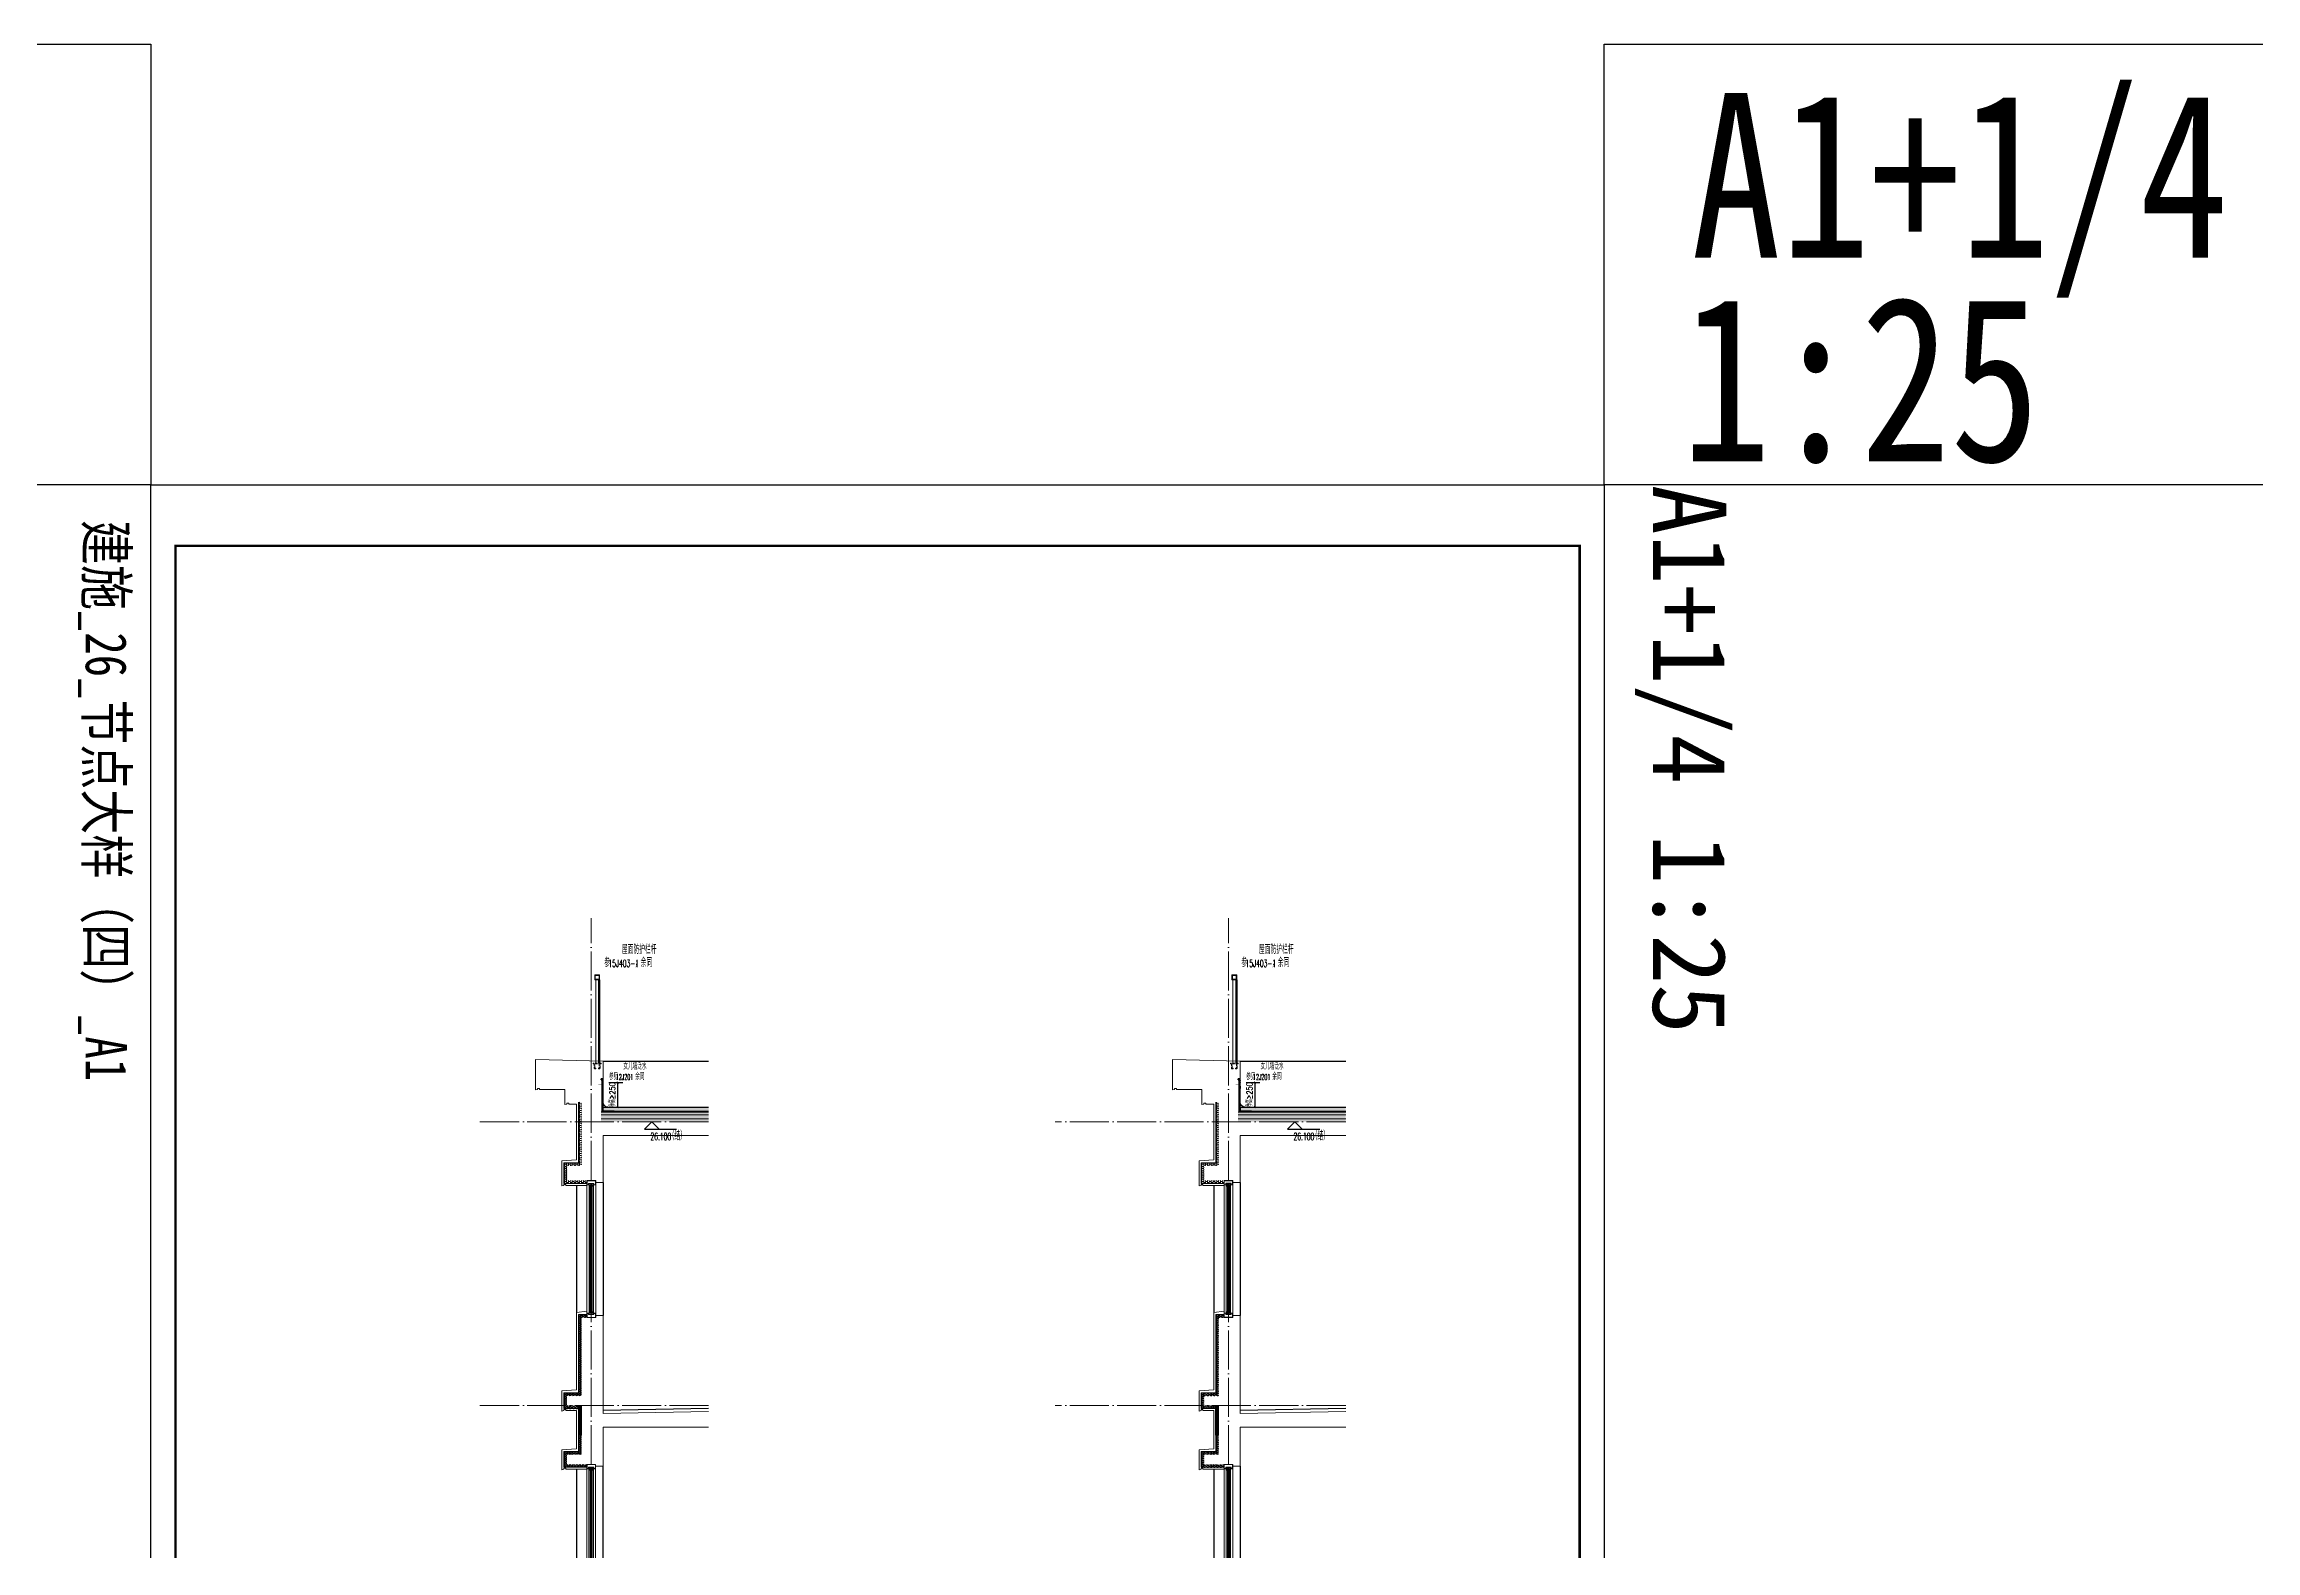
# Model space of a CAD drawing. Extents: x 27938 to 983267, y -209821 to 1628073.
# Drawn here: x 868040 to 890640, y -158326 to -142935 of the extents above; entities that cross this region are included whole.
import ezdxf
from ezdxf.xclip import XClip

# ---------------------------------------------------------------- set-up
doc = ezdxf.new("R2010")
doc.units = 0
doc.header["$LTSCALE"] = 1000
doc.header["$MEASUREMENT"] = 0
doc.header["$XCLIPFRAME"] = 0
doc.linetypes.add('DASH', pattern=[0.35, 0.25, -0.1])
doc.linetypes.add('DOTE', pattern=[2.42, 2, -0.2, 0.02, -0.2])
for name, color, linetype in [('3-屋面构造层', 157, 'Continuous'), ('DIM_ELEV', 3, 'Continuous'), ('DIM_IDEN', 67, 'Continuous'), ('PUB_TEXT', 4, 'Continuous'), ('Stair-栏杆', 142, 'Continuous'), ('SURFACE', 6, 'Continuous'), ('图框', 140, 'Continuous'), ('导图字', 7, 'Continuous'), ('看线', 251, 'Continuous'), ('立面-看线', 251, 'Continuous')]:
    doc.layers.add(name, color=color, linetype=linetype)
for name, color, linetype, lineweight in [('DOTE', 19, 'DOTE', 9), ('PUB_HATCH', 8, 'Continuous', 9), ('S_WINDOW', 144, 'Continuous', 15), ('WALL', 9, 'Continuous', 40), ('内粉刷', 37, 'Continuous', 9), ('立面-栏杆', 105, 'Continuous', 15), ('细细', 250, 'Continuous', 0)]:
    doc.layers.add(name, color=color, linetype=linetype, lineweight=lineweight)
doc.layers.add('yichutu', color=7, linetype='Continuous', true_color=0xffffff, plot=False)
doc.styles.add('_TCH_DIM', font='SIMPLEX.shx', dxfattribs={"width": 0.7, "bigfont": 'GBCBIG.shx'})
doc.styles.add('_TCH_DIM_T3', font='SIMPLEX.shx', dxfattribs={"width": 0.494118, "bigfont": 'GBCBIG.shx'})
doc.styles.add('_TCH_LABEL', font='')
doc.styles.add('黑体', font='')
doc.styles.get('_TCH_LABEL').set_extended_font_data('SimHei')
doc.styles.get('黑体').set_extended_font_data('SimHei')
doc.dimstyles.new('_TCH_ARCH&&20', dxfattribs={"dimtxt": 59.5, "dimasz": 20, "dimexe": 50, "dimexo": 60, "dimgap": 25.25, "dimtad": 1, "dimdec": 0, "dimzin": 0, "dimdsep": 46, "dimtxsty": '_TCH_DIM_T3', "dimblk": 'ARCHTICK', "dimcen": 0.09, "dimclrt": 7, "dimazin": 2, "dimtfac": 1, "dimtdec": 0, "dimtix": 1, "dimtmove": 2, "dimatfit": 3, "dimfxl": 1, "dimtolj": 1, "dimtzin": 0, "dimarcsym": 0})
pattern_1 = [(0, (-811253.24, -385446.952), (16.66875, 9.623705), [11.1125, -22.225]), (120, (-811253.24, -385446.952), (-16.66874801, 9.62370845), [11.1125, -22.225]), (60, (-811253.24, -385446.952), (1.99e-06, 19.24741345), [-22.225, 11.1125])]
pattern_2 = [(315, (-218910.2607, -140541.0897), (-1.767766953, -1.767766953), []), (315, (-218909.0822, -140541.0897), (-1.767766953, -1.767766953), [])]
pattern_3 = [(315, (-218910.2607, -141979.3279), (-1.767766953, -1.767766953), []), (315, (-218909.0822, -141979.3279), (-1.767766953, -1.767766953), [])]
pattern_4 = [(0, (-842387.135, -427903.902), (16.66875, 9.623705), [11.1125, -22.225]), (120, (-842387.135, -427903.902), (-16.66874801, 9.62370845), [11.1125, -22.225]), (60, (-842387.135, -427903.902), (1.99e-06, 19.24741345), [-22.225, 11.1125])]
pattern_5 = [(0, (-805634.686, -385446.952), (16.66875, 9.623705), [11.1125, -22.225]), (120, (-805634.686, -385446.952), (-16.66874801, 9.62370845), [11.1125, -22.225]), (60, (-805634.686, -385446.952), (1.99e-06, 19.24741345), [-22.225, 11.1125])]

# ---------------------------------------------------------------- blocks, each defined once
blk = doc.blocks.new('_ArchTick')
at = {"color": 0, "linetype": 'ByBlock', "const_width": 0.4}
blk.add_lwpolyline([(-0.5, -0.5), (0.5, 0.5)], dxfattribs=at)
blk = doc.blocks.new('*D202')
at = {"layer": 'Defpoints', "color": 0, "transparency": 16777216}
for p in [(873751, -153543), (873903, -153543), (873751, -153793)]:
    blk.add_point(p, dxfattribs=at)
at = {"layer": 'DIM_IDEN', "color": 0, "lineweight": -2, "transparency": 16777216}
for p, q in [((873811, -153543), (873953, -153543)), ((873903, -153793), (873903, -153543)), ((873811, -153793), (873953, -153793))]:
    blk.add_line(p, q, dxfattribs=at)
at = {"layer": 'DIM_IDEN', "color": 0, "lineweight": -2, "transparency": 16777216, "xscale": 20, "yscale": 20, "zscale": 20}
for p, rotation in [((873903, -153543), 90), ((873903, -153793), 270)]:
    blk.add_blockref('_ArchTick', p, dxfattribs=dict(at, rotation=rotation))
at = {"layer": 'DIM_IDEN', "color": 7, "transparency": 16777216, "insert": (873846, -153668), "char_height": 59.5, "attachment_point": 5, "rotation": 90, "style": '_TCH_DIM_T3'}
blk.add_mtext('\\A1;{\\W0.70588;净高≥250}', dxfattribs=at)
blk = doc.blocks.new('A$C05102146')
at = {"layer": 'PUB_TEXT', "style": '_TCH_DIM'}
for s, height, width, p in [('屋面防护栏杆', 84.4, 0.7, (227, 216)), ('参', 84.4, 0.7, (47, 81)), ('15J403-1', 74.4, 0.494118, (90, 81)), ('，余同', 84.4, 0.7, (360, 81))]:
    blk.add_text(s, height=height, dxfattribs=dict(at, width=width)).set_placement(p)
blk = doc.blocks.new('A$C40486AD2')
at = {"layer": 'PUB_TEXT', "style": '_TCH_DIM'}
for s, height, width, p in [('参见', 67.5, 0.7, (108, 8)), ('12J201', 59.5, 0.494118, (177, 8)), ('女儿墙泛水', 67.5, 0.7, (255, 115)), ('，余同', 67.5, 0.7, (328, 8))]:
    blk.add_text(s, height=height, dxfattribs=dict(at, width=width)).set_placement(p)
blk = doc.blocks.new('FGHFG4334GDFGDFFGGGGGGDFG4G')
at = {"layer": 'SURFACE', "const_width": 2.25}
for points in [[(47, 0), (0, 0)], [(47, -28), (0, -28)]]:
    blk.add_lwpolyline(points, dxfattribs=at)
at = {"layer": 'SURFACE', "const_width": 1.5}
blk.add_lwpolyline([(47, 17, -1), (47, 5), (47, -7, -1), (47, -19), (47, -37), (53, -48), (53, -73)], format="xyb", dxfattribs=at)
blk = doc.blocks.new('FGDGDGD')
at = {"layer": '3-屋面构造层'}
h = blk.add_hatch(dxfattribs=at)
h.set_pattern_fill('隔热材料01', color=256, scale=7.692308, style=0)
h.set_pattern_definition([(270, (9.5186, 433.228), (3.846153863, -7e-16), [0.385980771, -3.460173092]), (270, (6.637, 433.228), (3.846153863, -7e-16), [0.385980771, -3.460173092]), (90, (8.5996, 430.618), (-3.846153863, 2e-16), [0.385980771, -3.460173092]), (90, (7.556, 430.618), (-3.846153863, 2e-16), [0.385980771, -3.460173092]), (180, (10.002, 430), (-5e-16, -3.846153863), [3.848019248, 0.001865385]), (135, (8.9282, 430.193), (2e-16, 3.846144175), [0.328307694, -5.110980792]), (116.56505, (12.5422, 430.4251), (8.6793e-06, 3.8461487416), [0.215769232, -8.384500037]), (116.56505, (8.696, 430.4251), (8.6793e-06, 3.8461487416), [0.215769232, -8.384500037]), (153.43495, (13.1603, 430), (-8.679e-06, 3.846148742), [0.431538463, -8.168730805]), (153.43495, (9.3142, 430), (-8.679e-06, 3.846148742), [0.431538463, -8.168730805]), (63.43495, (12.4457, 431.0041), (-8.6793e-06, 3.8461487416), [2.054923086, -6.545346183]), (63.43495, (8.5996, 431.0041), (-8.6793e-06, 3.8461487416), [2.054923086, -6.545346183]), (116.56505, (13.3647, 433.228), (8.6793e-06, 3.8461487416), [0.215769232, -8.384500037]), (116.56505, (9.5186, 433.228), (8.6793e-06, 3.8461487416), [0.215769232, -8.384500037]), (135, (9.422, 433.421), (2e-16, 3.846144175), [0.328307694, -5.110980792]), (153.43495, (13.036, 433.6532), (-8.679e-06, 3.846148742), [0.431538463, -8.168730805]), (153.43495, (9.19, 433.6532), (-8.679e-06, 3.846148742), [0.431538463, -8.168730805]), (45, (6.7336, 433.421), (2e-16, 3.846144175), [0.328307694, -5.110980792]), (63.43495, (10.4833, 433.228), (-8.6793e-06, 3.8461487416), [0.215769232, -8.384500037]), (63.43495, (6.6371, 433.228), (-8.6793e-06, 3.8461487416), [0.215769232, -8.384500037]), (26.56505, (10.812, 433.6532), (8.679e-06, 3.846148742), [0.431538463, -8.168730805]), (26.56505, (6.9658, 433.6532), (8.679e-06, 3.846148742), [0.431538463, -8.168730805]), (116.56505, (11.4023, 431.0041), (8.6793e-06, 3.8461487416), [2.054923086, -6.545346183]), (116.56505, (7.5561, 431.0041), (8.6793e-06, 3.8461487416), [2.054923086, -6.545346183]), (45, (7.2275, 430.193), (2e-16, 3.846144175), [0.328307694, -5.110980792]), (63.43495, (11.3058, 430.4251), (-8.6793e-06, 3.8461487416), [0.215769232, -8.384500037]), (63.43495, (7.4596, 430.4251), (-8.6793e-06, 3.8461487416), [0.215769232, -8.384500037]), (26.56505, (10.6877, 430), (8.679e-06, 3.846148742), [0.431538463, -8.168730805]), (26.56505, (6.8415, 430), (8.679e-06, 3.846148742), [0.431538463, -8.168730805])])
edge = h.paths.add_edge_path()
edge.add_arc((682181, 585366), 9.23, 450, 540, ccw=False)
edge.add_line((682181, 585375), (682192, 585375))
edge.add_line((682192, 585375), (682192, 585366))
edge.add_line((682192, 585366), (682172, 585366))
h = blk.add_hatch(dxfattribs=at)
h.set_pattern_fill('混凝土', color=256, scale=5, angle=-1.1458, style=0)
h.set_pattern_definition([(48.854237, (-82751.966, -43707.863), (35.7930991, -3.8540962), [3.75, -41.25]), (353.854237, (-82751.966, -43707.863), (-6.1841378, 37.7408106), [3, -33]), (99.305637, (-82748.983, -43708.185), (29.6089874, 33.886691), [3.1870095, -35.0571056]), (45.038437, (-82751.766, -43697.865), (53.1858973, -9.3413237), [5.625, -61.875]), (95.489837, (-82747.334, -43698.644), (47.6977146, 47.7616795), [4.7805144, -52.58565]), (350.038437, (-82751.766, -43697.865), (47.6976773, 47.7617167), [4.5, -49.5]), (19.854237, (-82746.817, -43700.465), (29.4368469, -20.7237073), [3.75, -41.25]), (324.854237, (-82746.817, -43700.465), (12.8883392, 36.0069862), [3, -33]), (70.305637, (-82744.364, -43702.192), (42.3251977, 15.2832459), [3.1870095, -35.0571056]), (36.3542372, (-82751.966, -43707.863), (0.9406985, 16.62920733), [0, -32.6, 0, -33.5, 0, -33.125]), (6.3542372, (-82751.966, -43707.863), (13.54517982, 19.45362572), [0, -19.1, 0, -31.85, 0, -12.625]), (326.3542372, (-82763.114, -43707.64), (26.66323482, -1.66123381), [0, -12.5, 0, -39, 0, -51.75]), (316.3542372, (-82768.113, -43707.54), (29.2535633, 4.4211788), [0, -16.25, 0, -25.9, 0, -36.75])])
h.paths.add_polyline_path([(674875, 585046), (674875, 585086), (682172, 585086), (682172, 585046)])
h = blk.add_hatch(dxfattribs=at)
h.set_pattern_fill('焦渣矿渣', color=256, scale=4, angle=-1.1458, style=0)
h.set_pattern_definition([(358.8542372, (-82751.966, -43697.863), (8.27546507, 13.69326162), [1.6, -14.4]), (298.8542372, (-82751.966, -43697.863), (15.99644496, -0.32013217), [1.6, -14.4]), (238.8542372, (-82750.366, -43697.895), (7.72097989, -14.0133938), [1.6, -14.4]), (268.8542372, (-82745.567, -43697.991), (15.83683295, -8.3183365), [2.4, -11.456]), (268.8542372, (-82743.967, -43698.023), (15.83683295, -8.3183365), [2.4, -11.456]), (268.8542372, (-82742.368, -43698.055), (15.83683295, -8.3183365), [2.4, -11.456])])
h.paths.add_polyline_path([(674875, 585006), (674875, 585036), (682192, 585036), (682192, 585006)])
h = blk.add_hatch(dxfattribs=at)
h.set_pattern_fill('加气混凝土', color=256, scale=5, style=0)
h.set_pattern_definition([(0, (-82734.266, -43726.163), (30, 60), [0, -60]), (0, (-82769.366, -43734.263), (30, 60), [0, -60]), (0, (-82749.866, -43734.863), (30, 60), [0, -60]), (0, (-82728.566, -43717.163), (30, 60), [0, -60]), (0, (-82753.466, -43737.863), (30, 60), [0, -60]), (0, (-82722.566, -43679.363), (30, 60), [0, -60]), (0, (-82740.866, -43684.163), (30, 60), [0, -60]), (0, (-82731.266, -43691.663), (30, 60), [0, -60]), (0, (-82780.166, -43692.863), (30, 60), [0, -60]), (0, (-82750.766, -43695.563), (30, 60), [0, -60]), (0, (-82762.166, -43710.863), (30, 60), [0, -60]), (0, (-82761.566, -43733.363), (30, 60), [0, -60]), (0, (-82739.066, -43735.763), (30, 60), [0, -60]), (0, (-82722.566, -43709.363), (30, 60), [0, -60]), (0, (-82778.666, -43718.663), (30, 60), [0, -60]), (0, (-82773.566, -43708.463), (30, 60), [0, -60]), (0, (-82750.166, -43712.663), (30, 60), [0, -60]), (0, (-82758.566, -43721.363), (30, 60), [0, -60]), (0, (-82763.366, -43701.563), (30, 60), [0, -60]), (0, (-82755.866, -43679.063), (30, 60), [0, -60]), (0, (-82776.266, -43731.263), (30, 60), [0, -60]), (0, (-82743.266, -43691.363), (30, 60), [0, -60]), (0, (-82771.166, -43690.463), (30, 60), [0, -60]), (0, (-82775.966, -43682.663), (30, 60), [0, -60]), (130.601294, (-82726.2516, -43698.149), (-149.999998343, 180.000000787), [2.6341554, -1103.7111]), (18.4349488, (-82730.537, -43697.006), (149.99999945, 59.99999956), [2.710524, -376.76279]), (90, (-82730.537, -43699.578), (30, 60), [2.5714284, -117.428565]), (161.565051, (-82727.966, -43700.435), (-150.000000755, 59.99999553), [2.710524, -376.76279]), (53.1301023, (-82727.966, -43700.435), (30.00000006, 59.99999997), [2.857143, -297.14285]), (135, (-82725.68, -43731.006), (-30.00000363, 59.99999594), [2.424366, -167.28126]), (45, (-82729.109, -43731.006), (29.9999998, 59.99999976), [2.424366, -167.28126]), (135, (-82727.394, -43732.72), (-30.00000363, 59.99999594), [2.424366, -167.28126]), (45, (-82727.394, -43732.72), (29.9999998, 59.99999976), [2.424366, -167.28126]), (116.565051, (-82754.537, -43690.72), (-5.2e-06, 119.9999967), [3.1943826, -63.88765]), (180, (-82755.966, -43687.863), (-30, 60), [3.4285716, -56.571425]), (63.434949, (-82760.823, -43690.72), (3e-07, 119.9999994), [3.1943826, -63.88765]), (116.565051, (-82759.394, -43693.58), (-5.2e-06, 119.9999967), [3.1943826, -63.88765]), (0, (-82759.394, -43693.58), (30, 60), [3.4285716, -56.571425]), (63.434949, (-82755.966, -43693.58), (3e-07, 119.9999994), [3.1943826, -63.88765]), (107.102728, (-82731.9658, -43711.0063), (-89.999996559, 300.000000484), [3.8861346, -1628.29025]), (143.972626, (-82733.1087, -43707.292), (-569.999992774, 419.999999525), [3.8861346, -812.202]), (180, (-82736.25, -43705.006), (-30, 60), [3.7142856, -56.28571]), (36.0273733, (-82743.1087, -43707.292), (569.999995788, 419.999995472), [3.8861346, -812.202]), (71.5650511, (-82744.252, -43710.721), (90.00000046, 299.99999948), [3.6140316, -375.85928]), (107.102728, (-82743.1087, -43714.4348), (-89.999996559, 300.000000484), [3.8861346, -1628.29025]), (143.972626, (-82739.966, -43716.7206), (-569.999992774, 419.999999525), [3.8861346, -812.202]), (0, (-82739.966, -43716.72), (30, 60), [3.7142856, -56.28571]), (36.0273733, (-82736.2516, -43716.7206), (569.999995788, 419.999995472), [3.8861346, -812.202]), (71.5650511, (-82733.109, -43714.435), (90.00000046, 299.99999948), [3.6140316, -375.85928]), (150.255118, (-82731.3944, -43683.006), (-90.000000213, 59.999999257), [2.303502, -481.43196]), (90, (-82733.394, -43684.15), (30, 60), [2.2857144, -117.714275]), (29.7448813, (-82733.3944, -43684.149), (90.000000053, 59.99999972), [2.303502, -481.43196]), (116.565051, (-82745.394, -43725.58), (-5.2e-06, 119.9999967), [3.1943826, -63.88765]), (168.690067, (-82746.823, -43722.7206), (-270.0000002, 59.999998494), [2.9137254, -608.96855]), (41.1859251, (-82751.9658, -43724.149), (749.999995456, 659.999994229), [3.0371844, -1272.5802]), (90, (-82751.966, -43727.006), (30, 60), [2.857143, -117.14285]), (138.814074, (-82749.68, -43729.0063), (-749.999986669, 660.000004204), [3.0371844, -1272.5802]), (16.6992442, (-82749.68, -43729.0063), (989.999992552, 299.999996858), [2.982945, -1249.85375]), (60.9453959, (-82746.823, -43728.149), (29.99999992, 59.999999469), [2.9416086, -1232.53395]), (109.983106, (-82770.5373, -43700.4348), (-150.000000565, 419.9999988885), [3.3442002, -1401.21975]), (155.556045, (-82771.68, -43697.292), (-390.0000014866, 179.99999626), [3.4522986, -1446.51315]), (24.4439547, (-82777.9658, -43697.292), (390.0000001945, 179.999999134), [3.4522986, -1446.51315]), (70.0168934, (-82779.1087, -43700.4348), (150.000000452, 419.999998958), [3.3442002, -1401.21975]), (109.983106, (-82777.9658, -43703.5777), (-150.000000565, 419.9999988885), [3.3442002, -1401.21975]), (160.016893, (-82774.823, -43704.7206), (-150.000000088, 59.999997267), [3.3442002, -698.93775]), (19.9831065, (-82774.823, -43704.7206), (149.999999176, 59.999999905), [3.3442002, -698.93775]), (70.0168934, (-82771.68, -43703.5777), (150.000000452, 419.999998958), [3.3442002, -1401.21975]), (122.005383, (-82748.2516, -43705.8634), (-30.000004026, 59.999996937), [2.6954232, -563.3434]), (18.4349488, (-82752.252, -43704.435), (149.99999945, 59.99999956), [2.710524, -376.76279]), (90, (-82752.252, -43707.006), (30, 60), [2.5714284, -117.428565]), (161.565051, (-82749.68, -43707.863), (-150.000000755, 59.99999553), [2.710524, -376.76279]), (54.4623222, (-82749.68, -43707.8634), (209.999999696, 299.99999955), [2.457807, -1029.82115]), (116.565051, (-82765.68, -43720.435), (-5.2e-06, 119.9999967), [3.1943826, -63.88765]), (180, (-82767.11, -43717.58), (-30, 60), [3.142857, -56.85714]), (59.0362434, (-82771.966, -43720.435), (30.000000098, 59.99999971), [3.3319728, -696.3822]), (120.963756, (-82770.2516, -43723.292), (-30.0000041, 59.999997245), [3.3319728, -696.3822]), (0, (-82770.25, -43723.29), (30, 60), [3.142857, -56.85714]), (63.434949, (-82767.11, -43723.29), (3e-07, 119.9999994), [3.1943826, -63.88765])])
h.paths.add_polyline_path([(682192, 584936), (674875, 584936), (674875, 584966), (682192, 584966)])
h = blk.add_hatch(dxfattribs=at)
h.set_pattern_fill('隔热材料03', color=256, scale=12.5, style=0)
h.set_pattern_definition([(113.578, (-500407.8114, 374696.8656), (-0.0086926214, 6.2699620763), [1.075, -0.5693125, 2.8375, -0.5693125, 1.075, -0.6825]), (66.42, (-500406.1744, 374696.8656), (2.727787851, 6.0425e-05), [1.075, -0.5693125, 2.840375, -0.5693125, 1.075, -0.6825]), (180, (-500406.1744, 374696.8656), (0, 6.25), [1.636625, -1.0910625]), (180, (-500407.538, 374702.4906), (0, 6.25), [1.636625, -1.0910625]), (90, (-500405.7427, 374697.8548), (2.72775, 2e-16), [0.52175, -5.72825]), (90, (-500407.1066, 374700.9798), (2.72775, 2e-16), [0.52175, -5.72825]), (90, (-500408.2427, 374697.8548), (2.72775, 2e-16), [0.52175, -5.72825]), (90, (-500409.6066, 374700.9798), (2.72775, 2e-16), [0.52175, -5.72825])])
edge = h.paths.add_edge_path()
edge.add_line((682178, 585086), (682178, 585050))
edge.add_arc((682172, 585050), 6.25, 270, 360, ccw=False)
edge.add_line((682172, 585044), (682172, 585086))
edge.add_line((682172, 585086), (682178, 585086))
at = {"layer": '立面-看线'}
h = blk.add_hatch(dxfattribs=at)
h.set_pattern_fill('HONEY', color=256, scale=7)
h.set_pattern_definition([(0, (-799653.24, -415240.13), (16.66875, 9.623705), [11.1125, -22.225]), (120, (-799653.24, -415240.13), (-16.66874801, 9.62370845), [11.1125, -22.225]), (60, (-799653.24, -415240.13), (1.99e-06, 19.24741345), [-22.225, 11.1125])])
h.paths.add_polyline_path([(682192, 584966), (674875, 584966), (674875, 585006), (682192, 585006)])
at = {"layer": '3-屋面构造层'}
for p, q in [((682178, 585086), (674875, 585086)), ((682172, 585046), (674875, 585046)), ((682192, 585036), (674875, 585036)), ((682172, 585086), (682172, 585044))]:
    blk.add_line(p, q, dxfattribs=at)
at = {"layer": '3-屋面构造层', "color": 251, "linetype": 'DASH', "ltscale": 0.05, "true_color": 0x636466, "const_width": 2.5}
for points in [[(682057, 585043), (682172, 585043, 0.414214), (682179, 585050), (682179, 585366)], [(682057, 585039), (682172, 585039, 0.414214), (682183, 585050), (682183, 585366)]]:
    blk.add_lwpolyline(points, format="xyb", dxfattribs=at)
at = {"layer": '3-屋面构造层', "color": 251, "true_color": 0x636466}
for points in [[(682057, 585041), (682172, 585041, 0.414214), (682180, 585050), (682180, 585366)], [(682057, 585044), (682172, 585044, 0.414214), (682178, 585050), (682178, 585366)], [(682057, 585040), (682172, 585040, 0.414214), (682182, 585050), (682182, 585366), (682184, 585366), (682184, 585050, -0.414214), (682172, 585038), (682057, 585038)]]:
    blk.add_lwpolyline(points, format="xyb", dxfattribs=at)
at = {"layer": '3-屋面构造层', "ltscale": 0.8}
blk.add_lwpolyline([(682172, 585366, -0.414214), (682181, 585375), (682192, 585375), (682192, 585366), (682172, 585366)], format="xyb", dxfattribs=at)
at = {"layer": '3-屋面构造层', "color": 251, "linetype": 'DASH', "ltscale": 0.05, "true_color": 0x636466, "const_width": 2.5}
for points in [[(682043, 585039), (674875, 585039)], [(682057, 585043), (682043, 585039)]]:
    blk.add_lwpolyline(points, dxfattribs=at)
at = {"layer": '3-屋面构造层', "color": 251, "true_color": 0x636466}
for points in [[(682043, 585040), (674875, 585040)], [(674875, 585038), (682043, 585038)], [(682056, 585044), (682042, 585040)], [(682043, 585038), (682057, 585042)]]:
    blk.add_lwpolyline(points, dxfattribs=at)
at = {"layer": '3-屋面构造层'}
blk.add_arc((682122, 585136), 50, 270, 360, dxfattribs=at)
at = {"layer": 'PUB_HATCH', "color": 215, "true_color": 0xa953a0}
for p, q in [((682192, 585006), (674875, 585006)), ((682192, 584966), (674875, 584966))]:
    blk.add_line(p, q, dxfattribs=at)
at = {"layer": '3-屋面构造层', "color": 1, "xscale": -1}
blk.add_blockref('FGHFG4334GDFGDFFGGGGGGDFG4G', (682218, 585349), dxfattribs=at)
blk = doc.blocks.new('FGHFGFD')
at = {"layer": '立面-栏杆'}
for p, q in [((542634, 108636), (542634, 109486)), ((542664, 109486), (542664, 108636))]:
    blk.add_line(p, q, dxfattribs=at)
at = {"layer": '立面-栏杆', "linetype": 'DASH', "ltscale": 0.1}
for p, q in [((542689, 108636), (542609, 108636)), ((542609, 108636), (542609, 108629)), ((542609, 108629), (542619, 108629)), ((542619, 108629), (542619, 108585)), ((542626, 108629), (542671, 108629)), ((542626, 108585), (542626, 108629)), ((542634, 108583), (542628, 108583)), ((542628, 108576), (542634, 108576)), ((542636, 108579), (542636, 108581)), ((542661, 108581), (542661, 108579)), ((542669, 108583), (542664, 108583)), ((542664, 108576), (542669, 108576)), ((542671, 108629), (542671, 108585)), ((542678, 108629), (542689, 108629)), ((542678, 108585), (542678, 108629)), ((542689, 108629), (542689, 108636))]:
    blk.add_line(p, q, dxfattribs=at)
at = {"layer": '立面-栏杆'}
for points in [[(542674, 109536), (542624, 109536), (542624, 109486), (542674, 109486)], [(542668, 109530), (542630, 109530), (542630, 109492), (542668, 109492)]]:
    blk.add_lwpolyline(points, close=True, dxfattribs=at)
at = {"layer": '立面-栏杆', "linetype": 'DASH', "ltscale": 0.1}
for centre, major_axis, start_param, end_param in [((542628, 108585), (6.36, 6.36), 2.356194, 3.926991), ((542628, 108585), (1.27, 1.27), 2.356194, 3.926991), ((542634, 108581), (1.91, 1.91), 5.497787, 7.068583), ((542634, 108579), (1.91, 1.91), 3.926991, 5.497787), ((542664, 108581), (1.91, 1.91), 0.785398, 2.356194), ((542666, 108581), (3.53, 3.53), 2.748894, 3.534292), ((542669, 108585), (-6.36, 6.36), 2.356194, 3.926991), ((542669, 108585), (-1.27, 1.27), 2.356194, 3.926991)]:
    blk.add_ellipse(centre, major_axis=major_axis, ratio=1, start_param=start_param, end_param=end_param, dxfattribs=at)
blk = doc.blocks.new('GFDDDDRG')
at = {"layer": '图框'}
blk.add_lwpolyline([(923310, -107437), (923310, -159999), (893610, -159999), (893610, -107437)], close=True, dxfattribs=at)
blk.add_lwpolyline([(923310, -107437), (923310, -159999), (893610, -159999), (893610, -107437)], close=True, dxfattribs=at)
at = {"layer": '图框', "const_width": 50}
blk.add_lwpolyline([(894110, -159499), (922810, -159499), (922810, -108687), (894110, -108687)], close=True, dxfattribs=at)
blk = doc.blocks.new('yct-1051-594-26275-14850-25-1002.0')
at = {"layer": 'yichutu', "color": 7, "true_color": 0xffffff}
blk.add_lwpolyline([(0, 0), (0, 14850), (26275, 14850), (26275, 0)], close=True, dxfattribs=at)
at = {"layer": 'yichutu', "color": 7, "true_color": 0xffffff, "style": '_TCH_LABEL'}
blk.add_text('A1+1/4 1:25', height=750, dxfattribs=at).set_placement((0, 15350))
blk = doc.blocks.new('A$C47771182')
at = {"layer": '立面-看线'}
h = blk.add_hatch(dxfattribs=at)
h.set_pattern_fill('HONEY', color=256, scale=7)
h.set_pattern_definition(pattern_1)
h.paths.add_polyline_path([(30, 0), (0, 0), (0, 900), (-55, 900), (-55, 930), (30, 930)])
h = blk.add_hatch(dxfattribs=at)
h.set_pattern_fill('HONEY', color=256, scale=7)
h.set_pattern_definition(pattern_1)
h.paths.add_polyline_path([(30, 0), (0, 0), (0, -600), (-55, -600), (-55, -630), (30, -630)])
blk = doc.blocks.new('zrszerf')
at = {"layer": '细细'}
h = blk.add_hatch(dxfattribs=at)
h.set_pattern_fill('金属', color=256, style=0)
h.set_pattern_definition(pattern_2)
h.paths.add_polyline_path([(257695, 608543), (257715, 608543), (257715, 608557), (257765, 608557), (257765, 608543), (257785, 608543), (257785, 608588), (257695, 608588)])
h.paths.add_polyline_path([(257713, 608559), (257713, 608545), (257697, 608545), (257697, 608586), (257783, 608586), (257783, 608545), (257767, 608545), (257767, 608559)], flags=16)
h = blk.add_hatch(dxfattribs=at)
h.set_pattern_fill('金属', color=256, style=0)
h.set_pattern_definition(pattern_2)
h.paths.add_polyline_path([(257762, 608555), (257762, 608530), (257750, 608530), (257750, 608540), (257729, 608540), (257729, 608530), (257717, 608530), (257717, 608555)])
h.paths.add_polyline_path([(257719, 608553), (257719, 608532), (257727, 608532), (257727, 608542), (257752, 608542), (257752, 608532), (257760, 608532), (257760, 608553)], flags=16)
h = blk.add_hatch(color=256, dxfattribs=at)
edge = h.paths.add_edge_path()
edge.add_line((257735, 608540), (257735, 608528))
edge.add_arc((257740, 608520), 9.44, 61.5175, 118.4825, ccw=False)
edge.add_line((257744, 608528), (257744, 608540))
edge.add_arc((257740, 608548), 9.44, 241.5175, 298.4825, ccw=False)
h = blk.add_hatch(dxfattribs=at)
h.set_pattern_fill('金属', color=256, style=0)
h.set_pattern_definition(pattern_3)
h.paths.add_polyline_path([(257695, 607233), (257715, 607233), (257715, 607220), (257765, 607220), (257765, 607233), (257785, 607233), (257785, 607188), (257695, 607188)])
h.paths.add_polyline_path([(257713, 607218), (257713, 607231), (257697, 607231), (257697, 607190), (257783, 607190), (257783, 607231), (257767, 607231), (257767, 607218)], flags=16)
h = blk.add_hatch(dxfattribs=at)
h.set_pattern_fill('金属', color=256, style=0)
h.set_pattern_definition(pattern_3)
h.paths.add_polyline_path([(257762, 607222), (257762, 607247), (257750, 607247), (257750, 607237), (257729, 607237), (257729, 607247), (257717, 607247), (257717, 607222)])
h.paths.add_polyline_path([(257719, 607224), (257719, 607245), (257727, 607245), (257727, 607235), (257752, 607235), (257752, 607245), (257760, 607245), (257760, 607224)], flags=16)
h = blk.add_hatch(color=256, dxfattribs=at)
edge = h.paths.add_edge_path()
edge.add_line((257735, 607237), (257735, 607249))
edge.add_arc((257740, 607257), 9.44, 241.5175, 298.4825)
edge.add_line((257744, 607249), (257744, 607237))
edge.add_arc((257740, 607229), 9.44, 61.5175, 118.4825)
at = {"layer": 'S_WINDOW'}
for p, q in [((257695, 607233), (257695, 608543)), ((257717, 607247), (257717, 608530)), ((257762, 607247), (257762, 608530)), ((257785, 607233), (257785, 608543))]:
    blk.add_line(p, q, dxfattribs=at)
for points in [[(257785, 608588), (257785, 608543), (257765, 608543), (257765, 608557), (257715, 608557), (257715, 608543), (257695, 608543), (257695, 608588)], [(257783, 608586), (257783, 608545), (257767, 608545), (257767, 608559), (257713, 608559), (257713, 608545), (257697, 608545), (257697, 608586)], [(257762, 608555), (257762, 608530), (257750, 608530), (257750, 608540), (257729, 608540), (257729, 608530), (257717, 608530), (257717, 608555)], [(257760, 608553), (257760, 608532), (257752, 608532), (257752, 608542), (257727, 608542), (257727, 608532), (257719, 608532), (257719, 608553)], [(257785, 607188), (257785, 607233), (257765, 607233), (257765, 607220), (257715, 607220), (257715, 607233), (257695, 607233), (257695, 607188)], [(257783, 607190), (257783, 607231), (257767, 607231), (257767, 607218), (257713, 607218), (257713, 607231), (257697, 607231), (257697, 607190)], [(257762, 607222), (257762, 607247), (257750, 607247), (257750, 607237), (257729, 607237), (257729, 607247), (257717, 607247), (257717, 607222)], [(257760, 607224), (257760, 607245), (257752, 607245), (257752, 607235), (257727, 607235), (257727, 607245), (257719, 607245), (257719, 607224)]]:
    blk.add_lwpolyline(points, close=True, dxfattribs=at)
at = {"layer": '细细'}
for points in [[(257729, 608530), (257729, 607247)], [(257735, 607249), (257735, 608540)], [(257744, 607249), (257744, 608540)], [(257750, 608530), (257750, 607247)]]:
    blk.add_lwpolyline(points, dxfattribs=at)
for points in [[(257735, 608540), (257735, 608528, -0.253805), (257744, 608528), (257744, 608540, -0.253805)], [(257735, 607237), (257735, 607249, 0.253805), (257744, 607249), (257744, 607237, 0.253805)]]:
    blk.add_lwpolyline(points, format="xyb", close=True, dxfattribs=at)
blk = doc.blocks.new('gdfgdgrdfaw')
at = {"layer": '立面-看线'}
h = blk.add_hatch(dxfattribs=at)
h.set_pattern_fill('碎沙', color=256, scale=4)
h.set_pattern_definition([(37.5, (356389.152, 79681.42), (-0.32000626, 9.78826475), [0, -7.7216, 0, -8.636, 0, -8.255]), (7.5, (356389.152, 79681.42), (8.99046566, 14.33650201), [0, -4.1656, 0, -6.9596, 0, -2.667]), (327.5, (356382.904, 79681.42), (15.819847405, 0.02874369), [0, -2.54, 0, -9.144, 0, -11.938]), (317.5, (356382.904, 79681.42), (15.27112905, 4.45858647), [0, -1.27, 0, -5.9944, 0, -6.858])])
h.paths.add_polyline_path([(1157442, 465043), (1157642, 465043), (1157642, 465243), (1157442, 465243)])
at = {"layer": 'PUB_HATCH', "color": 215, "true_color": 0xa953a0}
blk.add_lwpolyline([(1157497, 464513), (1157412, 464513), (1157412, 466073), (1157497, 466073)], dxfattribs=at)
at = {"layer": 'WALL'}
blk.add_lwpolyline([(1157442, 465243), (1157642, 465243), (1157642, 465043), (1157442, 465043)], close=True, dxfattribs=at)
at = {"layer": '内粉刷'}
blk.add_line((1157392, 465143), (1157392, 464493), dxfattribs=at)
for points in [[(1157392, 465143), (1157392, 466093), (1157497, 466108)], [(1157587, 466063), (1157662, 466063), (1157662, 465063)], [(1157587, 464523), (1157662, 464523), (1157662, 464923), (1158741, 464923)], [(1158741, 465083), (1157662, 465063)], [(1157432, 464493), (1157432, 464503), (1157412, 464503), (1157412, 464493), (1157392, 464488), (1157392, 464493)], [(1157432, 464493), (1157497, 464493)]]:
    blk.add_lwpolyline(points, dxfattribs=at)
at = {"layer": '看线'}
for p, q in [((1157392, 467393), (1157392, 466093)), ((1157662, 467423), (1157662, 466063))]:
    blk.add_line(p, q, dxfattribs=at)
at = {"layer": '看线', "color": 32}
blk.add_lwpolyline([(1158741, 465113), (1157662, 465093)], dxfattribs=at)
blk.add_blockref('zrszerf', (899802, -141145))
at = {"xscale": -1}
blk.add_blockref('A$C47771182', (1157442, 465143), dxfattribs=at)
blk = doc.blocks.new('*D204')
at = {"layer": 'Defpoints', "color": 0, "transparency": 16777216}
for p in [(880262, -153543), (880414, -153543), (880262, -153793)]:
    blk.add_point(p, dxfattribs=at)
at = {"layer": 'DIM_IDEN', "color": 0, "lineweight": -2, "transparency": 16777216}
for p, q in [((880322, -153543), (880464, -153543)), ((880414, -153793), (880414, -153543)), ((880322, -153793), (880464, -153793))]:
    blk.add_line(p, q, dxfattribs=at)
at = {"layer": 'DIM_IDEN', "color": 0, "lineweight": -2, "transparency": 16777216, "xscale": 20, "yscale": 20, "zscale": 20}
for p, rotation in [((880414, -153543), 90), ((880414, -153793), 270)]:
    blk.add_blockref('_ArchTick', p, dxfattribs=dict(at, rotation=rotation))
at = {"layer": 'DIM_IDEN', "color": 7, "transparency": 16777216, "insert": (880357, -153668), "char_height": 59.5, "attachment_point": 5, "rotation": 90, "style": '_TCH_DIM_T3'}
blk.add_mtext('\\A1;{\\W0.70588;净高≥250}', dxfattribs=at)
blk = doc.blocks.new('GHFHFHTFDFS')
at = {"layer": '立面-看线'}
h = blk.add_hatch(dxfattribs=at)
h.set_pattern_fill('HONEY', color=256, scale=7)
h.set_pattern_definition(pattern_5)
h.paths.add_polyline_path([(910253, -114256), (910283, -114256), (910283, -113486), (910338, -113486), (910338, -113456), (910253, -113456)])
h = blk.add_hatch(dxfattribs=at)
h.set_pattern_fill('HONEY', color=256, scale=7)
h.set_pattern_definition(pattern_5)
h.paths.add_polyline_path([(910283, -114986), (910283, -114986), (910133, -114986), (910133, -114886), (910283, -114886), (910283, -114386), (910133, -114386), (910133, -114286), (910283, -114286), (910283, -114256), (910103, -114256), (910103, -114416), (910253, -114416), (910253, -114856), (910103, -114856), (910103, -115016), (910338, -115016), (910338, -114986)])
at = {"layer": 'PUB_HATCH', "color": 215, "true_color": 0xa953a0}
for points in [[(910253, -114256), (910253, -113456), (910338, -113456)], [(910253, -114256), (910103, -114256), (910103, -114416), (910253, -114416), (910253, -114856), (910103, -114856), (910103, -115016), (910338, -115016)]]:
    blk.add_lwpolyline(points, dxfattribs=at)
at = {"layer": '内粉刷'}
for points in [[(910233, -114226), (910233, -113436), (910338, -113421)], [(910428, -113466), (910503, -113466), (910503, -114466)], [(910233, -114226), (910083, -114236), (910083, -114436)], [(910123, -114436), (910123, -114426), (910103, -114426), (910103, -114436), (910083, -114441), (910083, -114436)], [(910123, -114436), (910233, -114436), (910233, -114826), (910083, -114836), (910083, -115036)], [(911582, -114446), (910503, -114466)], [(910428, -115006), (910503, -115006), (910503, -114606), (911582, -114606)], [(910123, -115036), (910123, -115026), (910103, -115026), (910103, -115036), (910083, -115041), (910083, -115036)], [(910103, -115036), (910103, -115036)], [(910123, -115036), (910338, -115036)]]:
    blk.add_lwpolyline(points, dxfattribs=at)
at = {"layer": '看线'}
for p, q in [((910233, -112136), (910233, -113436)), ((910503, -112106), (910503, -113466))]:
    blk.add_line(p, q, dxfattribs=at)
at = {"layer": '看线', "color": 32}
blk.add_lwpolyline([(911582, -114416), (910503, -114436)], dxfattribs=at)
blk.add_blockref('zrszerf', (652643, -720674))
blk = doc.blocks.new('VDVDXAXFSFFX')
at = {"layer": 'PUB_HATCH'}
h = blk.add_hatch(dxfattribs=at)
h.set_pattern_fill('DOTS', color=251, scale=2, style=0)
h.set_pattern_definition([(0, (924712.4965, -148185.593), (1.5875, 3.175), [0, -3.175])])
h.paths.add_polyline_path([(924682, -148186), (924712, -148186), (924712, -147936), (924712, -147886), (924712, -147886), (924712, -147886), (924682, -147886)])
at = {"layer": 'PUB_HATCH', "color": 5}
blk.add_lwpolyline([(924712, -147886), (924682, -147886), (924682, -148186), (924712, -148186)], close=True, dxfattribs=at)

msp = doc.modelspace()

# ---------------------------------------------------------------- hatches: boundary and pattern name
at = {"layer": 'PUB_HATCH'}
h = msp.add_hatch(dxfattribs=at)
h.set_pattern_fill('HONEY', color=256, scale=8, style=0)
h.set_pattern_definition([(0, (918606.1, -201857.532), (19.05, 10.99852), [12.7, -25.4]), (120, (918606.1, -201857.532), (-19.0499977, 10.998524), [12.7, -25.4]), (60, (918606.1, -201857.532), (2.3e-06, 21.997044), [-25.4, 12.7])])
h.paths.add_polyline_path([(873530.6, -153743), (873500.6, -153743), (873500.6, -154363), (873350.6, -154363), (873350.6, -154573), (873585.6, -154573), (873585.6, -154543), (873380.6, -154543), (873380.6, -154393), (873530.6, -154393)])
h = msp.add_hatch(dxfattribs=at)
h.set_pattern_fill('HONEY', color=256, scale=8, style=0)
h.set_pattern_definition([(0, (925117.136, -201857.532), (19.05, 10.99852), [12.7, -25.4]), (120, (925117.136, -201857.532), (-19.0499977, 10.998524), [12.7, -25.4]), (60, (925117.136, -201857.532), (2.3e-06, 21.997044), [-25.4, 12.7])])
h.paths.add_polyline_path([(880041.6, -153743), (880011.6, -153743), (880011.6, -154363), (879861.6, -154363), (879861.6, -154573), (880096.6, -154573), (880096.6, -154543), (879891.6, -154543), (879891.6, -154393), (880041.6, -154393)])
at = {"layer": 'Stair-栏杆'}
h = msp.add_hatch(dxfattribs=at)
h.set_pattern_fill('水域', color=5, scale=5)
h.set_pattern_definition([(0, (331041.759, -261979.151), (0, 10.23622015), [1.2795276, -8.956693]), (26.5650512, (331043.039, -261979.151), (10.236220737, 9.4e-08), [1.4305551, -21.458329]), (333.4349488, (331050.716, -261978.5112), (10.23622078, -4e-09), [1.4305551, -21.458329]), (45, (331044.318, -261978.511), (0, 10.2362206), [1.80952525, -12.666676]), (135, (331050.716, -261978.511), (-10.2362206, 1e-15), [1.80952525, -12.666676]), (26.5650512, (331045.598, -261977.2317), (10.236220737, 9.4e-08), [1.4305551, -21.458329]), (333.4349488, (331048.157, -261976.592), (10.23622078, -4e-09), [1.4305551, -21.458329]), (0, (331046.877, -261976.592), (0, 10.23622015), [1.2795276, -8.956693])])
h.paths.add_polyline_path([(873705.6, -152493), (873705.6, -153343), (873715.6, -153343), (873715.6, -152493)])
h = msp.add_hatch(dxfattribs=at)
h.set_pattern_fill('水域', color=5, scale=5)
h.set_pattern_definition([(0, (337552.796, -261979.151), (0, 10.23622015), [1.2795276, -8.956693]), (26.5650512, (337554.0754, -261979.151), (10.236220737, 9.4e-08), [1.4305551, -21.458329]), (333.4349488, (337561.7525, -261978.5112), (10.23622078, -4e-09), [1.4305551, -21.458329]), (45, (337555.355, -261978.511), (0, 10.2362206), [1.80952525, -12.666676]), (135, (337561.7525, -261978.511), (-10.2362206, 1e-15), [1.80952525, -12.666676]), (26.5650512, (337556.6344, -261977.2317), (10.236220737, 9.4e-08), [1.4305551, -21.458329]), (333.4349488, (337559.1935, -261976.592), (10.23622078, -4e-09), [1.4305551, -21.458329]), (0, (337557.914, -261976.592), (0, 10.23622015), [1.2795276, -8.956693])])
h.paths.add_polyline_path([(880216.6, -152493), (880216.6, -153343), (880226.6, -153343), (880226.6, -152493)])
at = {"layer": '立面-看线'}
h = msp.add_hatch(dxfattribs=at)
h.set_pattern_fill('HONEY', color=256, scale=7)
h.set_pattern_definition(pattern_4)
h.paths.add_polyline_path([(873500.6, -156713), (873530.6, -156713), (873530.6, -155943), (873585.6, -155943), (873585.6, -155913), (873500.6, -155913)])
h = msp.add_hatch(dxfattribs=at)
h.set_pattern_fill('HONEY', color=256, scale=7)
h.set_pattern_definition(pattern_4)
h.paths.add_polyline_path([(873530.6, -157443), (873530.6, -157443), (873380.6, -157443), (873380.6, -157343), (873530.6, -157343), (873530.6, -156843), (873380.6, -156843), (873380.6, -156743), (873530.6, -156743), (873530.6, -156713), (873350.6, -156713), (873350.6, -156873), (873500.6, -156873), (873500.6, -157313), (873350.6, -157313), (873350.6, -157473), (873585.6, -157473), (873585.6, -157443)])

# ---------------------------------------------------------------- linework, layer by layer
at = {"layer": 'DIM_ELEV', "color": 3}
for p, q in [((874249.8, -153943), (874174.8, -154018)), ((874174.8, -154018), (874502.8, -154018)), ((874249.8, -153943), (874324.8, -154018)), ((880821.6, -153943), (880746.6, -154018)), ((880746.6, -154018), (881074.6, -154018)), ((880821.6, -153943), (880896.6, -154018))]:
    msp.add_line(p, q, dxfattribs=at)
at = {"layer": 'DOTE', "linetype": 'DOTE', "ltscale": 0.2}
for p, q in [((873630.6, -169543), (873630.6, -151863)), ((880141.6, -169543), (880141.6, -151863)), ((874829.1, -153943), (872460.4, -153943)), ((881340.2, -153943), (878371.4, -153943)), ((874829.1, -156843), (872460.4, -156843)), ((881340.2, -156843), (878371.4, -156843))]:
    msp.add_line(p, q, dxfattribs=at)
at = {"layer": 'PUB_HATCH', "color": 215, "true_color": 0xa953a0}
for points in [[(873500.6, -153743), (873500.6, -154363), (873350.6, -154363), (873350.6, -154573), (873585.6, -154573)], [(880011.6, -153743), (880011.6, -154363), (879861.6, -154363), (879861.6, -154573), (880096.6, -154573)], [(873500.6, -156713), (873500.6, -155913), (873585.6, -155913)], [(873500.6, -156713), (873350.6, -156713), (873350.6, -156873), (873500.6, -156873), (873500.6, -157313), (873350.6, -157313), (873350.6, -157473), (873585.6, -157473)]]:
    msp.add_lwpolyline(points, dxfattribs=at)
at = {"layer": 'Stair-栏杆', "color": 5}
for points in [[(873715.6, -152493), (873715.6, -152493), (873715.6, -153343), (873715.6, -153343)], [(880226.6, -152493), (880226.6, -152493), (880226.6, -153343), (880226.6, -153343)]]:
    msp.add_lwpolyline(points, close=True, dxfattribs=at)
at = {"layer": '内粉刷'}
for points in [[(873750.6, -153793), (873750.6, -153323), (873060.6, -153308), (873060.6, -153613)], [(880261.6, -153793), (880261.6, -153323), (879571.6, -153308), (879571.6, -153613)], [(873100.6, -153613), (873100.6, -153603), (873080.6, -153603), (873080.6, -153613), (873060.6, -153618), (873060.6, -153613)], [(873080.6, -153613), (873080.6, -153613)], [(873100.6, -153613), (873360.6, -153613), (873360.6, -153763)], [(879611.6, -153613), (879611.6, -153603), (879591.6, -153603), (879591.6, -153613), (879571.6, -153618), (879571.6, -153613)], [(879591.6, -153613), (879591.6, -153613)], [(879611.6, -153613), (879871.6, -153613), (879871.6, -153763)], [(873400.6, -153763), (873480.6, -153763), (873480.6, -154333), (873330.6, -154343), (873330.6, -154593)], [(873400.6, -153763), (873400.6, -153753), (873380.6, -153753), (873380.6, -153763), (873360.6, -153768), (873360.6, -153763)], [(879911.6, -153763), (879991.6, -153763), (879991.6, -154333), (879841.6, -154343), (879841.6, -154593)], [(879911.6, -153763), (879911.6, -153753), (879891.6, -153753), (879891.6, -153763), (879871.6, -153768), (879871.6, -153763)], [(873675.6, -154563), (873750.6, -154563), (873750.6, -154083), (874829.1, -154083)], [(880186.6, -154563), (880261.6, -154563), (880261.6, -154083), (881340.2, -154083)], [(873370.6, -154593), (873370.6, -154583), (873350.6, -154583), (873350.6, -154593), (873330.6, -154598), (873330.6, -154593)], [(879881.6, -154593), (879881.6, -154583), (879861.6, -154583), (879861.6, -154593), (879841.6, -154598), (879841.6, -154593)], [(873370.6, -154593), (873585.6, -154593)], [(879881.6, -154593), (880096.6, -154593)], [(873480.6, -156683), (873480.6, -155893), (873585.6, -155878)], [(873675.6, -155923), (873750.6, -155923), (873750.6, -156923)], [(873480.6, -156683), (873330.6, -156693), (873330.6, -156893)], [(873370.6, -156893), (873370.6, -156883), (873350.6, -156883), (873350.6, -156893), (873330.6, -156898), (873330.6, -156893)], [(873370.6, -156893), (873480.6, -156893), (873480.6, -157283), (873330.6, -157293), (873330.6, -157493)], [(873675.6, -157463), (873750.6, -157463), (873750.6, -157063), (874829.1, -157063)], [(874829.1, -156903), (873750.6, -156923)], [(873370.6, -157493), (873370.6, -157483), (873350.6, -157483), (873350.6, -157493), (873330.6, -157498), (873330.6, -157493)], [(873350.6, -157493), (873350.6, -157493)], [(873370.6, -157493), (873585.6, -157493)]]:
    msp.add_lwpolyline(points, dxfattribs=at)
at = {"layer": '图框', "color": 2}
for points in [[(869130.5, -147435), (861380.5, -147435), (861380.5, -142935), (869130.5, -142935)], [(891730.5, -147435), (883980.5, -147435), (883980.5, -142935), (891730.5, -142935)]]:
    msp.add_lwpolyline(points, close=True, dxfattribs=at)
at = {"layer": '看线', "color": 252}
for p, q in [((873750.6, -153323), (874829.1, -153323)), ((880261.6, -153323), (881340.2, -153323))]:
    msp.add_line(p, q, dxfattribs=at)
at = {"layer": '看线'}
for p, q in [((873750.6, -154563), (873750.6, -155923)), ((873480.6, -154593), (873480.6, -155893))]:
    msp.add_line(p, q, dxfattribs=at)
at = {"layer": '看线', "color": 32}
msp.add_lwpolyline([(874829.1, -156873), (873750.6, -156893)], dxfattribs=at)

# ---------------------------------------------------------------- block references
at = {"xscale": 0.5, "yscale": 0.5, "zscale": 0.5}
msp.add_blockref('GFDDDDRG', (422325.6, -93716.5), dxfattribs=at)
for name, p in [('A$C05102146', (873715.6, -152443)), ('A$C05102146', (880226.7, -152443)), ('FGHFGFD', (331041.8, -261979.2)), ('FGHFGFD', (337552.8, -261979.2)), ('A$C40486AD2', (873704.1, -153524.2)), ('A$C40486AD2', (880215.1, -153524.2)), ('zrszerf', (615890.7, -763131.4)), ('GHFHFHTFDFS', (-30241.4, -42456.9)), ('VDVDXAXFSFFX', (-51181.9, -8957.4)), ('VDVDXAXFSFFX', (-44670.9, -8957.4)), ('gdfgdgrdfaw', (-283911.8, -624886.4)), ('GHFHFHTFDFS', (-30241.4, -45356.9))]:
    msp.add_blockref(name, p)
ref = msp.add_blockref('FGDGDGD', (1555922.2, -738879.2), dxfattribs=dict(xscale=-1))
XClip(ref).set_block_clipping_path([(681093.0416793403, 584936.1769558351), (682291.5665918037, 585389.8130026824)])
ref = msp.add_blockref('FGDGDGD', (1562433.2, -738879.2), dxfattribs=dict(xscale=-1))
XClip(ref).set_block_clipping_path([(681093.0416793403, 584936.1769558351), (682291.5665918037, 585389.8130026824)])
at = {"layer": 'yichutu', "rotation": 270}
msp.add_blockref('yct-1051-594-26275-14850-25-1002.0', (869130.5, -147435), dxfattribs=at)

# ---------------------------------------------------------------- texts
at = {"layer": 'DIM_ELEV', "color": 7, "style": '_TCH_DIM'}
for s, height, width, p in [('26.100', 74.38, 0.494118, (874235.2, -154130.6)), ('（结）', 84.4, 0.7, (874420.7, -154130.6)), ('26.100', 74.38, 0.494118, (880807.1, -154130.6)), ('（结）', 84.4, 0.7, (880992.6, -154130.6))]:
    msp.add_text(s, height=height, dxfattribs=dict(at, width=width)).set_placement(p)
at = {"layer": '图框', "color": 2, "style": '黑体', "width": 0.8}
for s, p in [('A1+1/4', (884870.9, -145114.3)), ('1:25', (884771.3, -147195.8))]:
    msp.add_text(s, height=1682.36, dxfattribs=at).set_placement(p)
at = {"layer": '导图字', "color": 1, "style": '黑体', "width": 0.8}
msp.add_text('建施_26_节点大样（四）_A1', height=420.591, rotation=270, dxfattribs=at).set_placement((868464.6, -147795.8))

# ---------------------------------------------------------------- dimensions: what is measured, and where the dimension line sits
at = {"layer": 'DIM_IDEN'}
for p1, p2, picture, middle in [((873750.6, -153793), (873750.6, -153543), '*D202', (873846.5, -153668)), ((880261.6, -153793), (880261.6, -153543), '*D204', (880357.5, -153668))]:
    dim = msp.add_aligned_dim(p1=p1, p2=p2, distance=-152.5, text='{\\W0.70588;净高≥250}', dimstyle='_TCH_ARCH&&20', dxfattribs=at)
    dim.commit()
    dim.dimension.update_dxf_attribs({"geometry": picture, "text_midpoint": middle})

doc.saveas('drawing.dxf')
